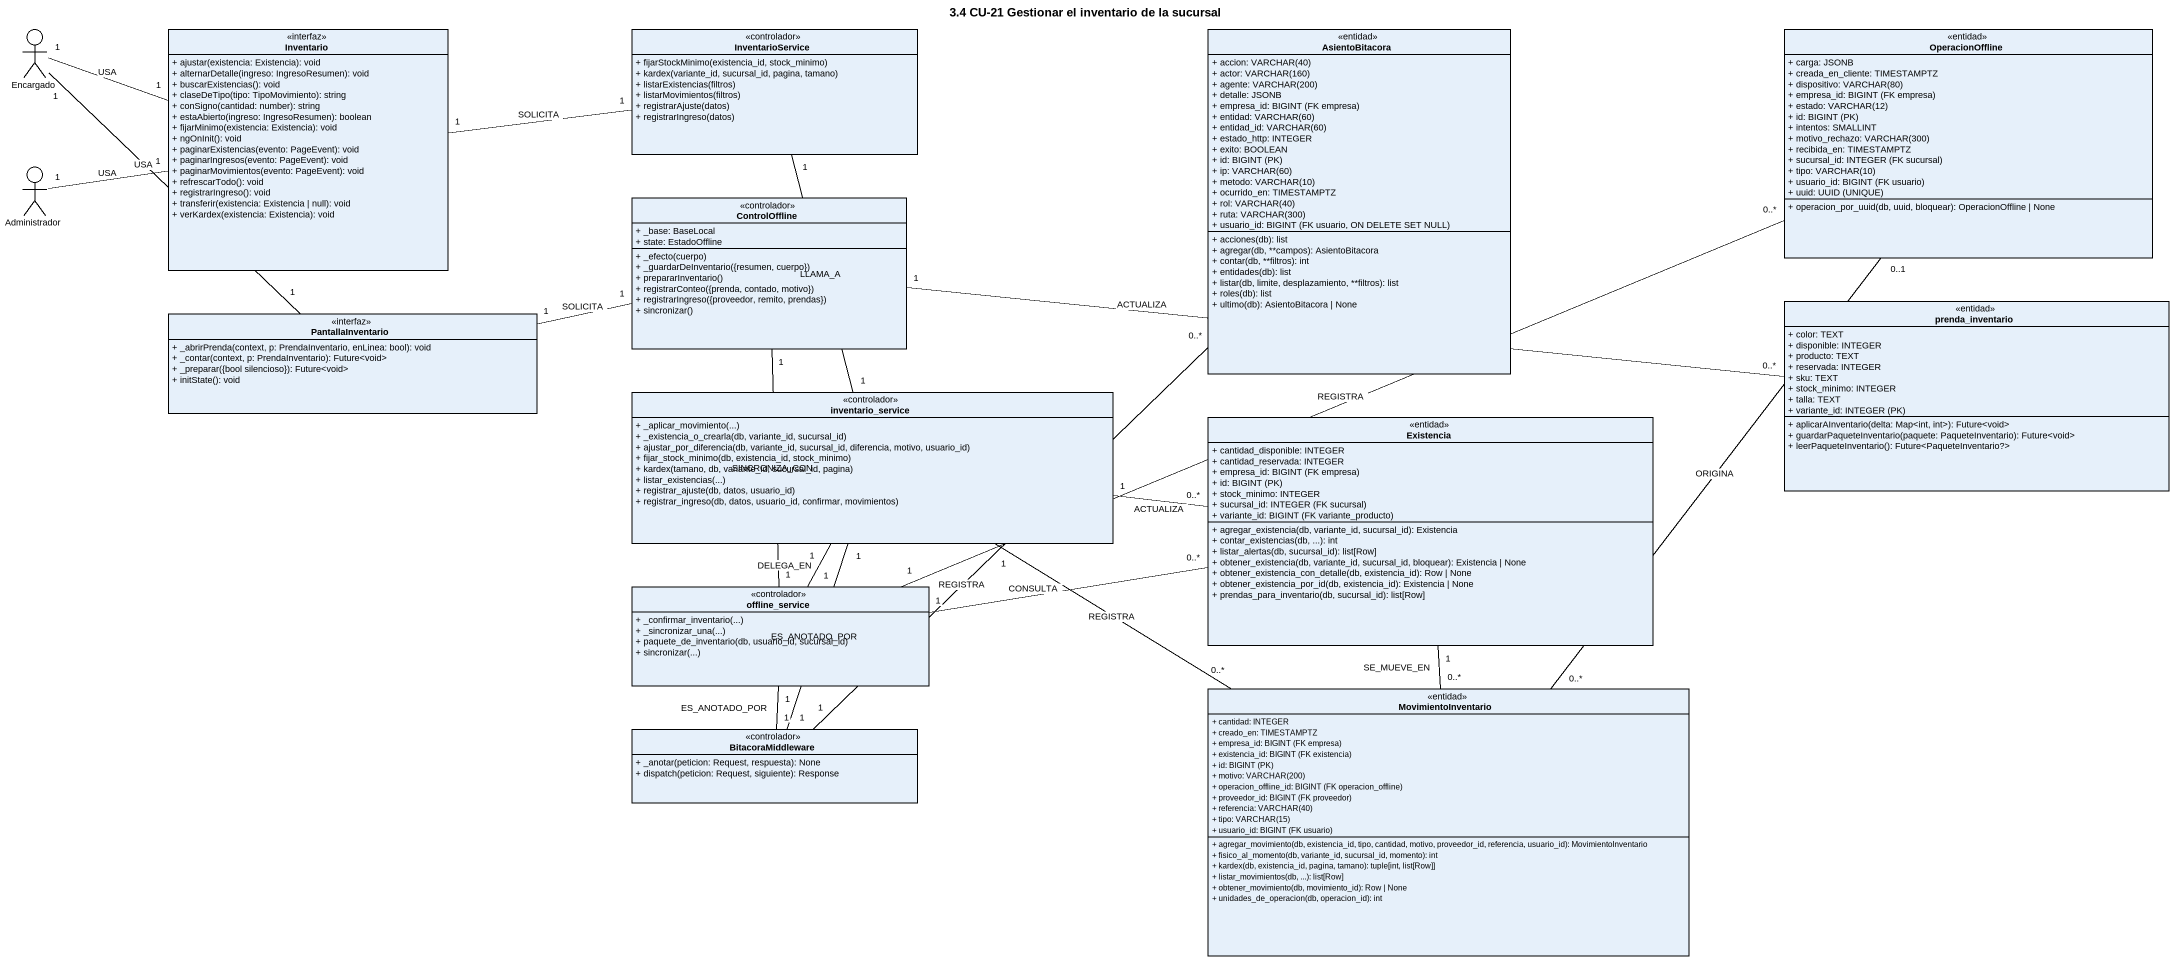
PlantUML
@startuml
title 3.4 CU-21 Gestionar el inventario de la sucursal
allowmixing
hide circle
hide empty members
skinparam classAttributeIconSize 0
actor Encargado
class Inventario <<interfaz>> {
  + ajustar(existencia: Existencia): void
  + alternarDetalle(ingreso: IngresoResumen): void
  + buscarExistencias(): void
  + claseDeTipo(tipo: TipoMovimiento): string
  + conSigno(cantidad: number): string
  + estaAbierto(ingreso: IngresoResumen): boolean
  + fijarMinimo(existencia: Existencia): void
  + ngOnInit(): void
  + paginarExistencias(evento: PageEvent): void
  + paginarIngresos(evento: PageEvent): void
  + paginarMovimientos(evento: PageEvent): void
  + refrescarTodo(): void
  + registrarIngreso(): void
  + transferir(existencia: Existencia | null): void
  + verKardex(existencia: Existencia): void
}
class InventarioService <<controlador>> {
  + fijarStockMinimo(existencia_id, stock_minimo)
  + kardex(variante_id, sucursal_id, pagina, tamano)
  + listarExistencias(filtros)
  + listarMovimientos(filtros)
  + registrarAjuste(datos)
  + registrarIngreso(datos)
}
class AsientoBitacora <<entidad>> {
  {field} + accion: VARCHAR(40)
  {field} + actor: VARCHAR(160)
  {field} + agente: VARCHAR(200)
  + detalle: JSONB
  {field} + empresa_id: BIGINT (FK empresa)
  {field} + entidad: VARCHAR(60)
  {field} + entidad_id: VARCHAR(60)
  + estado_http: INTEGER
  + exito: BOOLEAN
  {field} + id: BIGINT (PK)
  {field} + ip: VARCHAR(60)
  {field} + metodo: VARCHAR(10)
  + ocurrido_en: TIMESTAMPTZ
  {field} + rol: VARCHAR(40)
  {field} + ruta: VARCHAR(300)
  {field} + usuario_id: BIGINT (FK usuario, ON DELETE SET NULL)
  + acciones(db): list
  + agregar(db, **campos): AsientoBitacora
  + contar(db, **filtros): int
  + entidades(db): list
  + listar(db, limite, desplazamiento, **filtros): list
  + roles(db): list
  + ultimo(db): AsientoBitacora | None
}
class OperacionOffline <<entidad>> {
  + carga: JSONB
  + creada_en_cliente: TIMESTAMPTZ
  {field} + dispositivo: VARCHAR(80)
  {field} + empresa_id: BIGINT (FK empresa)
  {field} + estado: VARCHAR(12)
  {field} + id: BIGINT (PK)
  + intentos: SMALLINT
  {field} + motivo_rechazo: VARCHAR(300)
  + recibida_en: TIMESTAMPTZ
  {field} + sucursal_id: INTEGER (FK sucursal)
  {field} + tipo: VARCHAR(10)
  {field} + usuario_id: BIGINT (FK usuario)
  {field} + uuid: UUID (UNIQUE)
  + operacion_por_uuid(db, uuid, bloquear): OperacionOffline | None
}
actor Administrador
class ControlOffline <<controlador>> {
  + _base: BaseLocal
  + state: EstadoOffline
  + _efecto(cuerpo)
  + _guardarDeInventario({resumen, cuerpo})
  + prepararInventario()
  + registrarConteo({prenda, contado, motivo})
  + registrarIngreso({proveedor, remito, prendas})
  + sincronizar()
}
class PantallaInventario <<interfaz>> {
  + _abrirPrenda(context, p: PrendaInventario, enLinea: bool): void
  + _contar(context, p: PrendaInventario): Future<void>
  + _preparar({bool silencioso}): Future<void>
  + initState(): void
}
class prenda_inventario <<entidad>> {
  + color: TEXT
  + disponible: INTEGER
  + producto: TEXT
  + reservada: INTEGER
  + sku: TEXT
  + stock_minimo: INTEGER
  + talla: TEXT
  {field} + variante_id: INTEGER (PK)
  + aplicarAInventario(delta: Map<int, int>): Future<void>
  + guardarPaqueteInventario(paquete: PaqueteInventario): Future<void>
  + leerPaqueteInventario(): Future<PaqueteInventario?>
}
class inventario_service <<controlador>> {
  + _aplicar_movimiento(...)
  + _existencia_o_crearla(db, variante_id, sucursal_id)
  + ajustar_por_diferencia(db, variante_id, sucursal_id, diferencia, motivo, usuario_id)
  + fijar_stock_minimo(db, existencia_id, stock_minimo)
  + kardex(tamano, db, variante_id, sucursal_id, pagina)
  + listar_existencias(...)
  + registrar_ajuste(db, datos, usuario_id)
  + registrar_ingreso(db, datos, usuario_id, confirmar, movimientos)
}
class Existencia <<entidad>> {
  + cantidad_disponible: INTEGER
  + cantidad_reservada: INTEGER
  {field} + empresa_id: BIGINT (FK empresa)
  {field} + id: BIGINT (PK)
  + stock_minimo: INTEGER
  {field} + sucursal_id: INTEGER (FK sucursal)
  {field} + variante_id: BIGINT (FK variante_producto)
  + agregar_existencia(db, variante_id, sucursal_id): Existencia
  + contar_existencias(db, ...): int
  + listar_alertas(db, sucursal_id): list[Row]
  + obtener_existencia(db, variante_id, sucursal_id, bloquear): Existencia | None
  + obtener_existencia_con_detalle(db, existencia_id): Row | None
  + obtener_existencia_por_id(db, existencia_id): Existencia | None
  + prendas_para_inventario(db, sucursal_id): list[Row]
}
class offline_service <<controlador>> {
  + _confirmar_inventario(...)
  + _sincronizar_una(...)
  + paquete_de_inventario(db, usuario_id, sucursal_id)
  + sincronizar(...)
}
class MovimientoInventario <<entidad>> {
  + cantidad: INTEGER
  + creado_en: TIMESTAMPTZ
  {field} + empresa_id: BIGINT (FK empresa)
  {field} + existencia_id: BIGINT (FK existencia)
  {field} + id: BIGINT (PK)
  {field} + motivo: VARCHAR(200)
  {field} + operacion_offline_id: BIGINT (FK operacion_offline)
  {field} + proveedor_id: BIGINT (FK proveedor)
  {field} + referencia: VARCHAR(40)
  {field} + tipo: VARCHAR(15)
  {field} + usuario_id: BIGINT (FK usuario)
  + agregar_movimiento(db, existencia_id, tipo, cantidad, motivo, proveedor_id, referencia, usuario_id): MovimientoInventario
  + fisico_al_momento(db, variante_id, sucursal_id, momento): int
  + kardex(db, existencia_id, pagina, tamano): tuple[int, list[Row]]
  + listar_movimientos(db, ...): list[Row]
  + obtener_movimiento(db, movimiento_id): Row | None
  + unidades_de_operacion(db, operacion_id): int
}
class BitacoraMiddleware <<controlador>> {
  + _anotar(peticion: Request, respuesta): None
  + dispatch(peticion: Request, siguiente): Response
}
Encargado "1" -right- "1" Inventario : USA
Encargado "1" -- "1" PantallaInventario : USA
Inventario "1" -right- "1" InventarioService : SOLICITA
InventarioService "1" -- "1" inventario_service : LLAMA_A
OperacionOffline "0..1" -- "0..*" MovimientoInventario : ORIGINA
Administrador "1" -right- "1" Inventario : USA
ControlOffline "1" -right- "0..*" prenda_inventario : ACTUALIZA
ControlOffline "1" -- "1" offline_service : SINCRONIZA_CON
PantallaInventario "1" -right- "1" ControlOffline : SOLICITA
inventario_service "1" -right- "0..*" Existencia : ACTUALIZA
inventario_service "1" -- "0..*" MovimientoInventario : REGISTRA
inventario_service "1" -- "1" BitacoraMiddleware : ES_ANOTADO_POR
Existencia "1" -- "0..*" MovimientoInventario : SE_MUEVE_EN
offline_service "1" -right- "0..*" OperacionOffline : REGISTRA
offline_service "1" -up- "1" inventario_service : DELEGA_EN
offline_service "1" -right- "0..*" Existencia : CONSULTA
offline_service "1" -- "1" BitacoraMiddleware : ES_ANOTADO_POR
BitacoraMiddleware "1" -up- "0..*" AsientoBitacora : REGISTRA
@enduml
